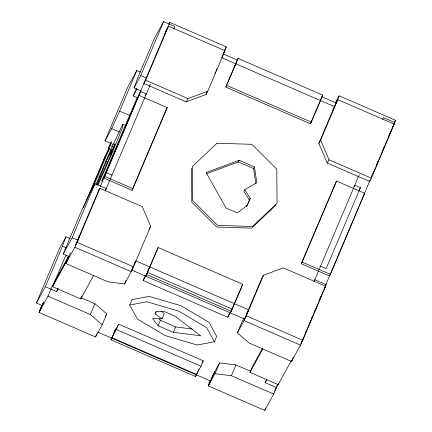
<?xml version="1.0" encoding="UTF-8"?>
<svg xmlns="http://www.w3.org/2000/svg" width="432" height="432" viewBox="0 0 432 432"><rect width="100%" height="100%" fill="white"/><g stroke="black" fill="none" stroke-linecap="round" stroke-linejoin="round"><path stroke-width="0.65" d="M125.609 125.453L122.791 124.227L122.504 127.445L112.347 152.518L98.258 184.756M110.948 155.407L109.82 154.915L111.267 150.579L106.088 161.719L96.881 184.518M42.352 305.586L36.412 303.01L45.349 286.691L62.494 246.164L65.977 236.736L70.13 238.54M141.156 90.963L134.028 87.874L137.511 78.446L154.656 37.919L163.593 21.6L174.874 26.498L173.821 28.982M95.969 184.329L113.027 144.752L122.791 124.227M36.412 303.01L59.276 248.978L65.977 236.736M113.308 144.515L104.998 140.908L127.856 86.87L136.787 70.551L140.351 72.101M104.998 140.908L111.694 128.666L119.642 111.078L136.787 70.551M69.152 256.635L63.218 254.059L80.363 213.532L88.312 195.944L95.008 183.703L106.294 188.6L105.338 190.35M41.926 305.284L39.56 310.873L43.713 302.022M111.035 141.934L108.146 148.77L109.928 145.503L112.385 146.567M80.8 297.599L94.905 303.718L106.774 313.918L102.2 324.724L95.499 336.96L39.085 312.482L43.146 302.875M83.457 207.598L104.922 156.865L109.388 148.705L111.083 149.44M87.199 199.228L111.505 141.777M91.589 190.777L109.388 148.705M63.218 254.059L72.149 237.74L95.008 183.703M134.028 87.874L140.729 75.632L163.593 21.6M39.085 312.482L48.017 296.163L52.591 285.358L68.224 256.802M93.506 275.611L80.746 298.922L52.537 286.681L64.654 258.044L66.247 255.128M137.749 97.897L133.234 95.936L136.35 88.571M68.44 256.284L65.939 262.208L52.537 286.681M323.201 291.443L300.488 345.13L291.551 361.449L249.242 343.089L237.368 332.888L244.069 320.652L248.643 309.841L135.81 260.885L131.236 271.69L124.535 283.932L108.2 281.891L65.885 263.531L70.459 252.725M103.027 181.294L101.898 180.803L136.188 99.749L140.659 91.589L146.297 94.041L145.341 95.785M96.844 194.67L75.298 245.603L77.085 242.336L99.943 188.303L142.258 206.663L150.644 226.292L133.499 266.819L131.711 270.081L244.55 319.037L246.332 315.776L263.482 275.249L283.3 267.862L325.609 286.222L302.751 340.254L300.964 343.521L302.017 341.037M97.367 193.428L99.457 188.498M100.235 186.656L153.862 59.897M154.391 58.655L159.905 45.608M160.434 44.366L166.741 29.462L168.523 26.201L224.942 50.679L207.797 91.206L206.01 94.468L186.192 101.855L143.878 83.495L145.665 80.233L168.523 26.201M65.885 263.531L74.817 247.212L79.391 236.407L78.435 238.156M138.164 97.006L139.055 95.375L167.265 107.611L132.079 190.296L103.874 178.06L140.659 91.589M380.743 155.423L395.588 120.344L339.169 95.866L334.595 106.672L221.762 57.715L226.336 46.904L169.916 22.426L164.068 35.564M45.349 286.691L56.63 291.589L57.931 288.517M105.241 191.084L150.455 84.213M80.746 298.922L82.015 295.92M132.079 190.296L134.438 184.729M134.962 183.492L166.374 109.247M102.2 324.724L90.331 314.523L94.905 303.718M95.499 336.96L96.773 333.963M124.535 283.932L126.058 280.325M131.976 269.465L133.013 267.008M134.05 264.557L134.833 262.715M206.01 94.468L207.311 91.395M214.844 73.591L215.622 71.75M216.14 70.519L216.923 68.677M198.833 369.403L195.604 376.558L110.975 339.838L112.018 337.381M113.314 334.314L115.393 329.4M116.024 328.385L110.975 339.838M112.212 337.095L116.359 329.519L118.643 324.119L203.267 360.833L200.983 366.239L196.517 374.398L111.893 337.678M129.757 305.041L132.046 299.641L149.175 296.363L181.057 305.759L209.012 322.326L216.67 336.361L214.385 341.761L197.251 345.038L165.37 335.642L137.414 319.075L129.757 305.041L146.891 301.768L178.772 311.164L206.728 327.731L214.385 341.761M230.337 312.622L227.783 317.288L143.159 280.568L145.444 275.162M149.197 268.218L145.816 276.199L158.144 247.552L242.768 284.272L230.445 312.919L233.82 304.938M149.715 266.992L158.144 247.552M237.195 60.178L238.151 58.428L322.78 95.148L310.457 123.795L225.828 87.08L237.26 60.059L223.155 53.941M225.828 87.08L238.151 58.428M161.098 311.17L164.279 313.475L161.989 318.881L155.11 313.88L156.125 311.483M155.11 313.88L156.271 311.764L163.631 311.24L174.917 316.138L200.675 335.772L173.372 332.332L158.139 325.723L160.429 320.323L159.219 318.8M173.372 332.332L175.662 326.932L192.31 329.027M246.602 206.485L250.22 198.412L244.723 189.659L256.851 182.731L254.448 166.909L239.215 160.299L206.113 172.562L226.039 207.997L237.325 212.895L247.244 205.438L250.22 198.412M195.604 376.558L196.641 374.101M227.783 317.288L229.311 313.681M234.338 303.707L242.768 284.272M310.457 123.795L320.49 100.553M320.328 100.462L321.883 96.779L335.988 102.902L337.775 99.635L394.195 124.114L371.331 178.151L369.544 181.413L327.235 163.053L318.843 143.424L335.988 102.902M210.373 380.624L208.813 384.313L210.6 381.046L214.758 371.223M277.749 384.475L273.683 394.081L264.751 410.4L208.332 385.922L212.906 375.116L219.607 362.875L235.942 364.916L250.663 371.304M208.332 385.922L215.033 373.68L219.607 362.875M237.368 332.888L241.942 322.083L243.853 318.584M244.55 319.037L261.695 278.516L263.482 275.249M318.843 143.424L320.63 140.162L337.775 99.635M215.033 373.68L231.374 375.721L235.942 364.916M291.287 360.704L278.203 384.599L249.998 372.362L252.283 366.957L262.494 348.305M301.331 263.736L336.517 181.051L364.727 193.293L330.431 274.342L329.54 275.978L301.331 263.736L336.517 181.051M274.514 391.095L276.426 387.596L265.145 382.703L266.706 379.021M314.021 281.578L359.23 174.717M382.601 119.475L383.389 117.612L394.67 122.504L393.714 124.254M264.751 410.4L265.766 407.997M353.857 186.899L354.812 185.155L360.455 187.601L326.165 268.655L320.522 266.204M278.203 384.599L278.71 383.4M291.551 361.449L293.328 357.242M305.694 332.338L306.218 331.096M309.901 322.402L310.689 320.539M311.737 318.055L312.266 316.813M314.626 311.224L315.414 309.361M315.943 308.119L316.732 306.256M319.356 300.04L320.144 298.177M320.674 296.935L321.462 295.072M325.382 285.8L353.884 218.435M354.407 217.199L370.597 178.929M371.65 176.445L372.438 174.582M372.962 173.34L373.75 171.477M376.38 165.267L377.168 163.404M377.692 162.162L378.481 160.299M382.423 150.979L383.211 149.116M383.735 147.874L384.523 146.011M388.465 136.696L389.254 134.833M389.777 133.591L390.566 131.728M323.725 290.201L326.09 284.612L314.809 279.715L313.848 281.464M371.812 176.542L375.489 167.843M376.013 166.601L380.219 156.665M109.82 154.915L115.02 143.726L114.345 146.2L109.777 157.01L97.108 185.328M168.961 24.176L169.916 22.426M133.234 95.936L137.063 88.943M103.324 160.645L104.215 159.014M101.898 180.803L106.364 172.643L112.007 175.09M98.156 191.565L99.943 188.303M53.222 285.061L66.625 260.582M56.63 291.589L58.228 288.673M166.671 108.702L167.265 107.611M186.192 101.855L187.979 98.593L207.797 91.206M224.737 49.82L226.336 46.904M223.452 53.395L224.942 50.679M234.274 66.749L235.867 63.833M148.862 229.554L150.644 226.292M105.176 316.829L106.774 313.918M134.849 262.634L135.81 260.885M114.178 332.273L118.643 324.119M147.998 270.502L149.909 267.003M143.159 280.568L147.625 272.408L232.249 309.128L231.293 310.873M206.469 173.734L238.318 161.93L239.215 160.299M255.857 183.708L253.552 168.539L254.448 166.909M244.723 189.659L243.832 191.29L249.323 200.043M246.65 206.523L247.244 205.438M321.824 96.898L322.78 95.148M335.34 102.859L339.169 95.866M333.002 109.588L334.595 106.672M201.992 363.166L203.267 360.833M233.582 305.473L234.538 303.723M327.235 163.053L329.022 159.791L320.63 140.162M246.407 313.924L248.643 309.841M249.998 372.362L262.759 349.051M394.627 122.094L395.588 120.344M392.407 127.381L394.195 124.114M390.377 132.316L391.014 131.15M359.5 189.351L360.455 187.601M363.83 194.924L364.727 193.293M265.145 382.703L266.738 379.787M325.453 285.773L326.09 284.612M324.124 288.938L325.609 286.222M276.664 386.192L277.619 384.442M302.589 339.811L303.232 338.645M276.167 204.849L251.645 228.128L216.707 227.016L191.808 202.165L191.538 168.129M161.989 318.881L152.518 318.616L158.139 325.723M226.724 85.444L311.348 122.164M140.729 75.632L146.669 78.214M145.665 80.233L187.979 98.593M329.022 159.791L371.331 178.151M238.318 161.93L253.552 168.539M119.642 111.078L129.74 115.457M111.694 128.666L119.416 132.019M106.088 161.719L107.779 162.454M104.765 176.429L132.975 188.665M302.227 262.105L330.431 274.342M99.916 176.305L101.045 176.796M72.149 237.74L78.089 240.316M77.085 242.336L133.499 266.819M246.332 315.776L302.751 340.254M146.713 274.568L231.336 311.288M74.817 247.212L131.236 271.69M244.069 320.652L300.488 345.13M62.494 246.164L66.058 247.714M160.429 320.323L175.662 326.932M48.017 296.163L90.331 314.523M231.374 375.721L273.683 394.081M116.359 329.519L200.983 366.239M97.767 332.089L210.6 381.046M216.95 143.219L192.434 166.498L192.704 200.534L217.598 225.385L252.542 226.498L277.058 203.218L276.788 169.182L251.888 144.331L216.95 143.219"/></g></svg>
